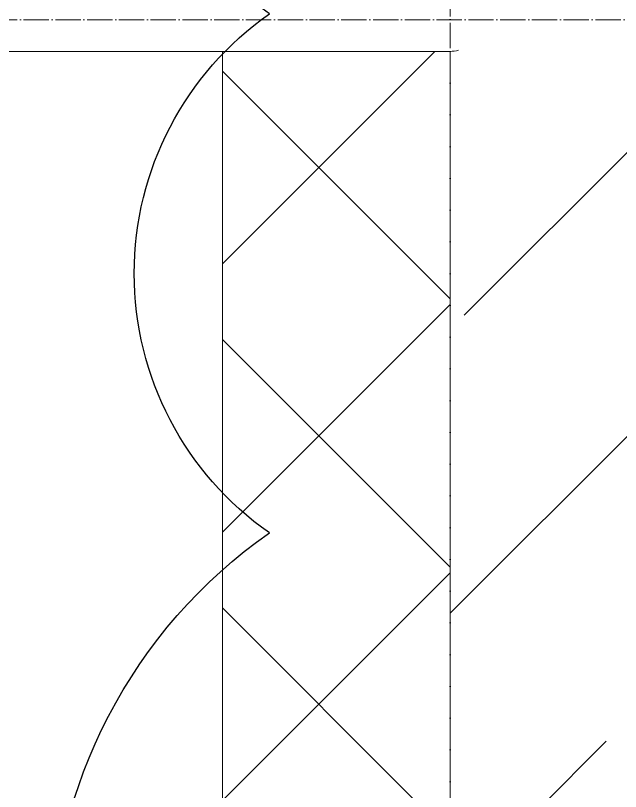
# Model space of a CAD drawing. Header units: millimetres. Extents: x -60946 to 138510, y -262288 to 24501.
# Drawn here: x 110684 to 111162, y -247519 to -246905 of the extents above; entities that cross this region are included whole.
import ezdxf

# ---------------------------------------------------------------- set-up
doc = ezdxf.new("R2010")
doc.units = ezdxf.units.MM
doc.linetypes.add('ADSK_Линия сетки', pattern=[25, 20, -2.5, 0, -2.5])
doc.layers.add('2)Тип-4', color=7, linetype='Continuous', lineweight=30, true_color=0x0080c0)
for name, color, linetype, lineweight in [('Оборудование', 7, 'Continuous', 18), ('Оси', 7, 'Continuous', 9), ('Стены наружные', 7, 'Continuous', 18), ('Стены отделка', 7, 'Continuous', 30), ('Стены штриховка', 7, 'Continuous', 9)]:
    doc.layers.add(name, color=color, linetype=linetype, lineweight=lineweight)

# ---------------------------------------------------------------- blocks, each defined once
blk = doc.blocks.new('Pozharnaya_lestnitsa - Тип 1-1269415-План выхода на кровлю_')
at = {"layer": 'Оборудование'}
blk.add_line((-275, 645.63), (-275, 52.9), dxfattribs=at)
at = {"layer": 'Оборудование', "flags": 128}
blk.add_lwpolyline([(-275, 400.75), (-275, 381.82), (-275, 363.17), (-275, 344.82), (-275, 326.81), (-275, 309.16), (-275, 291.89), (-275, 275.05), (-275, 258.65), (-275, 242.72), (-275, 227.28), (-275, 212.37), (-275, 198), (-275, 184.2), (-275, 170.99), (-275, 158.39), (-275, 146.42), (-275, 135.1), (-275, 124.45), (-275, 114.49), (-275, 105.22), (-275, 96.68), (-275, 88.86), (-275, 81.79), (-275, 75.46), (-275, 69.91), (-275, 65.12), (-275, 61.12), (-275, 57.9), (-275, 55.47), (-275, 53.85), (-275, 53.01), (-275, 52.9)], dxfattribs=at)
at = {"layer": 'Оборудование'}
blk.add_arc((-250, 52.9), 25, 180, 195, dxfattribs=at)

msp = doc.modelspace()

# ---------------------------------------------------------------- hatches: boundary and pattern name
at = {"layer": 'Стены наружные', "lineweight": 9}
h = msp.add_hatch(dxfattribs=at)
h.set_pattern_fill('FP_2', color=256, style=0, pattern_type=2)
h.set_pattern_definition([(45, (69027.24, -250313.7), (84.18955, 308.69595), [396.875, -79.375, 3.353, -76.022])])
h.paths.add_polyline_path([(111027.2448, -247708.7359), (111227.2448, -247708.7359), (111227.2448, -245533.7359), (111027.2448, -245533.7359), (111027.2448, -246184.1497), (111036.6405, -246185.7994), (111042.4898, -246189.1916), (111047.1812, -246194.0018), (111050.235, -246199.4699), (111051.6343, -246204.0986), (111052.2448, -246208.7359), (111050.2248, -246218.0266), (111046.3215, -246224.5903), (111041.7827, -246228.8228), (111036.6781, -246231.6568), (111032.0862, -246232.9943), (111027.2448, -246233.7359), (111027.2448, -246884.1497), (111036.6405, -246885.7994), (111042.4898, -246889.1916), (111047.1812, -246894.0018), (111050.235, -246899.4699), (111051.6343, -246904.0986), (111052.2448, -246908.7359), (111050.2248, -246918.0266), (111046.3215, -246924.5903), (111041.7827, -246928.8228), (111036.6781, -246931.6568), (111032.0862, -246932.9943), (111027.2448, -246933.7359), (111027.2448, -247703.7969)])
h.paths.add_polyline_path([(111207.8609, -245493.7359), (111227.2448, -245493.7359), (111227.2448, -239108.7359), (111027.2448, -239108.7359), (111027.2448, -245493.7359), (111120.5781, -245492.712), (111120.5781, -245452.4371), (111117.2448, -245451.0564), (111113.1027, -245447.878), (111109.9243, -245443.7359), (111107.9263, -245438.9123), (111107.2448, -245433.7359), (111107.9263, -245428.5595), (111109.9243, -245423.7359), (111115.2362, -245417.9566), (111117.2448, -245416.4154), (111122.0684, -245414.4174), (111127.2448, -245413.7359), (111132.4212, -245414.4174), (111139.2534, -245417.9566), (111141.387, -245419.5938), (111144.5653, -245423.7359), (111146.5633, -245428.5595), (111147.2448, -245433.7359), (111146.5633, -245438.9123), (111144.5653, -245443.7359), (111141.387, -245447.878), (111133.9115, -245453.7359), (111133.9115, -245493.7359), (111177.7507, -245493.7359)])
h = msp.add_hatch(dxfattribs=at)
h.set_pattern_fill('FP_4', color=256, style=0, pattern_type=2)
h.set_pattern_definition([(45, (69027.24, -250313.7), (-106.066, 106.066), []), (135, (69027.24, -250313.7), (-106.066, -106.066), [])])
h.paths.add_polyline_path([(110847.2448, -247888.7359), (111027.2448, -247888.7359), (111027.2448, -246933.7359), (110847.2448, -246933.7635), (110847.2448, -247710.6355)])
h.paths.add_polyline_path([(110870.057, -246883.7359), (110880.2448, -246883.7359), (110880.2448, -246233.7359), (110847.2448, -246233.7359), (110847.2448, -246883.7359)])
h.paths.add_polyline_path([(110910.2448, -246883.7359), (110972.2448, -246883.7359), (110972.2448, -246233.7359), (110910.2448, -246233.7359), (110910.2448, -246883.7047)])
h.paths.add_polyline_path([(111002.2448, -246883.7359), (111027.2448, -246883.7359), (111027.2448, -246233.7359), (111002.2448, -246233.7359), (111002.2448, -246853.5026)])
h.paths.add_polyline_path([(110870.6757, -246183.7359), (111027.2448, -246183.7359), (111027.2448, -245533.7359), (110947.2448, -245533.7359), (110947.2448, -245493.7359), (111027.2448, -245493.7359), (111027.2448, -240658.7359), (110847.2448, -240658.7359), (110847.2448, -246183.7359), (110870.057, -246183.7359)])

# ---------------------------------------------------------------- linework, layer by layer
at = {"layer": '2)Тип-4', "color": 5}
msp.add_lwpolyline([(110884.3531, -247978.8572, -0.52056705), (110884.3531, -247314.3659, -0.52056705), (110884.3531, -246904.1291, -0.52056705), (110884.3531, -246521.3102, -0.52056705), (111282.6605, -246403.2671, -0.52056705), (111982.8882, -246403.2671, -0.52056705), (112605.3092, -246403.2671, -0.52056705), (112629.7885, -246772.2788, -0.52056705), (112629.7885, -247250.8106, -0.52056705), (112629.7885, -247960.474, -0.52056705), (112088.2975, -247978.8572, -0.52056705), (111431.4416, -247978.8572, -0.52056705)], format="xyb", close=True, dxfattribs=at)
at = {"layer": 'Оси', "color": 253, "linetype": 'ADSK_Линия сетки', "lineweight": 5, "true_color": 0xaaaaaa}
for p, q in [((111027.2448, -250570.6513), (111027.2448, -240286.2598)), ((117763.2854, -246908.7359), (74285.9777, -246908.7359))]:
    msp.add_line(p, q, dxfattribs=at)
at = {"layer": 'Стены отделка', "lineweight": 9}
msp.add_line((110847.2448, -246933.7359), (110847.2448, -247888.7359), dxfattribs=at)
at = {"layer": 'Стены штриховка', "lineweight": 9}
msp.add_line((111027.2448, -246933.7359), (111027.2448, -247708.7359), dxfattribs=at)

# ---------------------------------------------------------------- block references
at = {"layer": 'Оборудование', "rotation": 89.99999999999994}
msp.add_blockref('Pozharnaya_lestnitsa - Тип 1-1269415-План выхода на кровлю_', (111080.1417, -246658.7359), dxfattribs=at)

doc.saveas('drawing.dxf')
